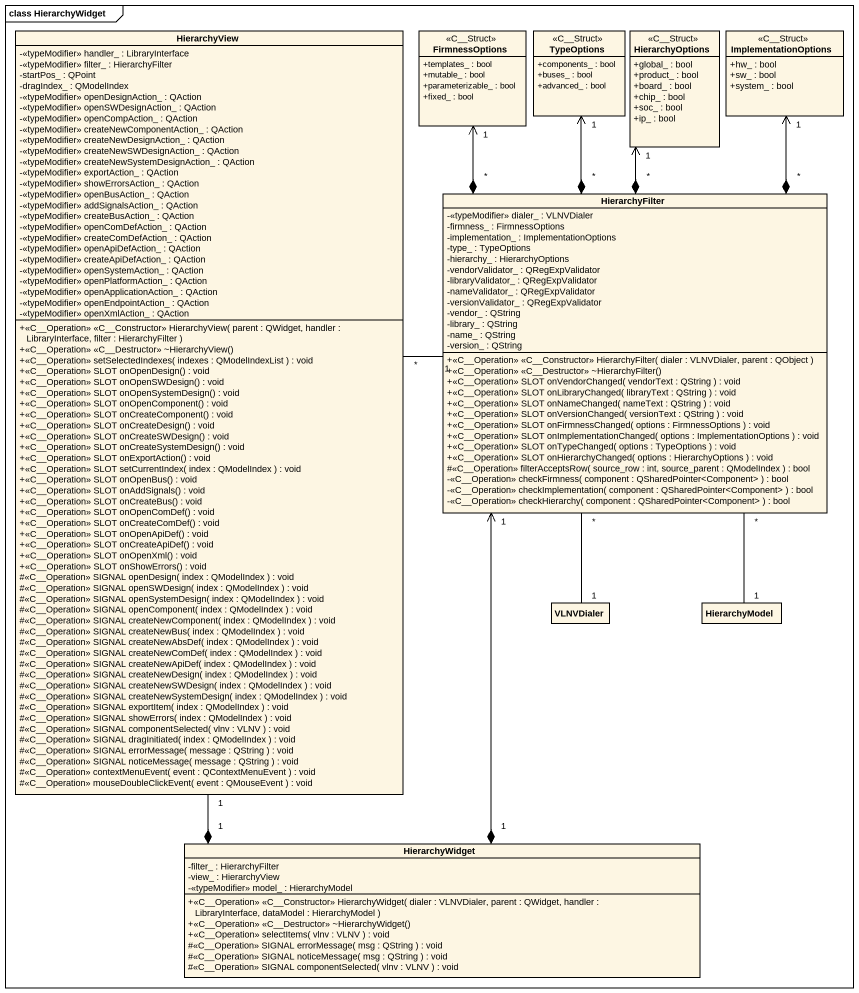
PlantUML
@startuml
mainframe class HierarchyWidget
hide circle
hide empty members
skinparam classAttributeIconSize 0
class HierarchyView {
  -<<typeModifier>> handler_ : LibraryInterface
  -<<typeModifier>> filter_ : HierarchyFilter
  -startPos_ : QPoint
  -dragIndex_ : QModelIndex
  -<<typeModifier>> openDesignAction_ : QAction
  -<<typeModifier>> openSWDesignAction_ : QAction
  -<<typeModifier>> openCompAction_ : QAction
  -<<typeModifier>> createNewComponentAction_ : QAction
  -<<typeModifier>> createNewDesignAction_ : QAction
  -<<typeModifier>> createNewSWDesignAction_ : QAction
  -<<typeModifier>> createNewSystemDesignAction_ : QAction
  -<<typeModifier>> exportAction_ : QAction
  -<<typeModifier>> showErrorsAction_ : QAction
  -<<typeModifier>> openBusAction_ : QAction
  -<<typeModifier>> addSignalsAction_ : QAction
  -<<typeModifier>> createBusAction_ : QAction
  -<<typeModifier>> openComDefAction_ : QAction
  -<<typeModifier>> createComDefAction_ : QAction
  -<<typeModifier>> openApiDefAction_ : QAction
  -<<typeModifier>> createApiDefAction_ : QAction
  -<<typeModifier>> openSystemAction_ : QAction
  -<<typeModifier>> openPlatformAction_ : QAction
  -<<typeModifier>> openApplicationAction_ : QAction
  -<<typeModifier>> openEndpointAction_ : QAction
  -<<typeModifier>> openXmlAction_ : QAction
  +<<C~__Operation>> <<C~__Constructor>> HierarchyView( parent : QWidget, handler : LibraryInterface, filter : HierarchyFilter )
  +<<C~__Operation>> <<C~__Destructor>> ~HierarchyView()
  +<<C__Operation>> setSelectedIndexes( indexes : QModelIndexList ) : void
  +<<C__Operation>> SLOT onOpenDesign() : void
  +<<C__Operation>> SLOT onOpenSWDesign() : void
  +<<C__Operation>> SLOT onOpenSystemDesign() : void
  +<<C__Operation>> SLOT onOpenComponent() : void
  +<<C__Operation>> SLOT onCreateComponent() : void
  +<<C__Operation>> SLOT onCreateDesign() : void
  +<<C__Operation>> SLOT onCreateSWDesign() : void
  +<<C__Operation>> SLOT onCreateSystemDesign() : void
  +<<C__Operation>> SLOT onExportAction() : void
  +<<C__Operation>> SLOT setCurrentIndex( index : QModelIndex ) : void
  +<<C__Operation>> SLOT onOpenBus() : void
  +<<C__Operation>> SLOT onAddSignals() : void
  +<<C__Operation>> SLOT onCreateBus() : void
  +<<C__Operation>> SLOT onOpenComDef() : void
  +<<C__Operation>> SLOT onCreateComDef() : void
  +<<C__Operation>> SLOT onOpenApiDef() : void
  +<<C__Operation>> SLOT onCreateApiDef() : void
  +<<C__Operation>> SLOT onOpenXml() : void
  +<<C__Operation>> SLOT onShowErrors() : void
  #<<C__Operation>> SIGNAL openDesign( index : QModelIndex ) : void
  #<<C__Operation>> SIGNAL openSWDesign( index : QModelIndex ) : void
  #<<C__Operation>> SIGNAL openSystemDesign( index : QModelIndex ) : void
  #<<C__Operation>> SIGNAL openComponent( index : QModelIndex ) : void
  #<<C__Operation>> SIGNAL createNewComponent( index : QModelIndex ) : void
  #<<C__Operation>> SIGNAL createNewBus( index : QModelIndex ) : void
  #<<C__Operation>> SIGNAL createNewAbsDef( index : QModelIndex ) : void
  #<<C__Operation>> SIGNAL createNewComDef( index : QModelIndex ) : void
  #<<C__Operation>> SIGNAL createNewApiDef( index : QModelIndex ) : void
  #<<C__Operation>> SIGNAL createNewDesign( index : QModelIndex ) : void
  #<<C__Operation>> SIGNAL createNewSWDesign( index : QModelIndex ) : void
  #<<C__Operation>> SIGNAL createNewSystemDesign( index : QModelIndex ) : void
  #<<C__Operation>> SIGNAL exportItem( index : QModelIndex ) : void
  #<<C__Operation>> SIGNAL showErrors( index : QModelIndex ) : void
  #<<C__Operation>> SIGNAL componentSelected( vlnv : VLNV ) : void
  #<<C__Operation>> SIGNAL dragInitiated( index : QModelIndex ) : void
  #<<C__Operation>> SIGNAL errorMessage( message : QString ) : void
  #<<C__Operation>> SIGNAL noticeMessage( message : QString ) : void
  #<<C__Operation>> contextMenuEvent( event : QContextMenuEvent ) : void
  #<<C__Operation>> mouseDoubleClickEvent( event : QMouseEvent ) : void
}
class FirmnessOptions <<C__Struct>> {
  +templates_ : bool
  +mutable_ : bool
  +parameterizable_ : bool
  +fixed_ : bool
}
class TypeOptions <<C__Struct>> {
  +components_ : bool
  +buses_ : bool
  +advanced_ : bool
}
class HierarchyOptions <<C__Struct>> {
  +global_ : bool
  +product_ : bool
  +board_ : bool
  +chip_ : bool
  +soc_ : bool
  +ip_ : bool
}
class ImplementationOptions <<C__Struct>> {
  +hw_ : bool
  +sw_ : bool
  +system_ : bool
}
class HierarchyFilter {
  -<<typeModifier>> dialer_ : VLNVDialer
  -firmness_ : FirmnessOptions
  -implementation_ : ImplementationOptions
  -type_ : TypeOptions
  -hierarchy_ : HierarchyOptions
  -vendorValidator_ : QRegExpValidator
  -libraryValidator_ : QRegExpValidator
  -nameValidator_ : QRegExpValidator
  -versionValidator_ : QRegExpValidator
  -vendor_ : QString
  -library_ : QString
  -name_ : QString
  -version_ : QString
  +<<C~__Operation>> <<C~__Constructor>> HierarchyFilter( dialer : VLNVDialer, parent : QObject )
  +<<C~__Operation>> <<C~__Destructor>> ~HierarchyFilter()
  +<<C__Operation>> SLOT onVendorChanged( vendorText : QString ) : void
  +<<C__Operation>> SLOT onLibraryChanged( libraryText : QString ) : void
  +<<C__Operation>> SLOT onNameChanged( nameText : QString ) : void
  +<<C__Operation>> SLOT onVersionChanged( versionText : QString ) : void
  +<<C__Operation>> SLOT onFirmnessChanged( options : FirmnessOptions ) : void
  +<<C__Operation>> SLOT onImplementationChanged( options : ImplementationOptions ) : void
  +<<C__Operation>> SLOT onTypeChanged( options : TypeOptions ) : void
  +<<C__Operation>> SLOT onHierarchyChanged( options : HierarchyOptions ) : void
  #<<C__Operation>> filterAcceptsRow( source_row : int, source_parent : QModelIndex ) : bool
  -<<C__Operation>> checkFirmness( component : QSharedPointer<Component> ) : bool
  -<<C__Operation>> checkImplementation( component : QSharedPointer<Component> ) : bool
  -<<C__Operation>> checkHierarchy( component : QSharedPointer<Component> ) : bool
}
class VLNVDialer
class HierarchyModel
class HierarchyWidget {
  -filter_ : HierarchyFilter
  -view_ : HierarchyView
  -<<typeModifier>> model_ : HierarchyModel
  +<<C~__Operation>> <<C~__Constructor>> HierarchyWidget( dialer : VLNVDialer, parent : QWidget, handler : LibraryInterface, dataModel : HierarchyModel )
  +<<C~__Operation>> <<C~__Destructor>> ~HierarchyWidget()
  +<<C__Operation>> selectItems( vlnv : VLNV ) : void
  #<<C__Operation>> SIGNAL errorMessage( msg : QString ) : void
  #<<C__Operation>> SIGNAL noticeMessage( msg : QString ) : void
  #<<C__Operation>> SIGNAL componentSelected( vlnv : VLNV ) : void
}
HierarchyView "*" -right- "1" HierarchyFilter
HierarchyFilter "*" *-up-> "1" FirmnessOptions
HierarchyFilter "*" *-up-> "1" TypeOptions
HierarchyFilter "*" *-up-> "1" HierarchyOptions
HierarchyFilter "*" *-up-> "1" ImplementationOptions
HierarchyFilter "*" -- "1" VLNVDialer
HierarchyFilter "*" -- "1" HierarchyModel
HierarchyWidget "1" *-up- "1" HierarchyView
HierarchyWidget "1" *-up-> "1" HierarchyFilter
@enduml
